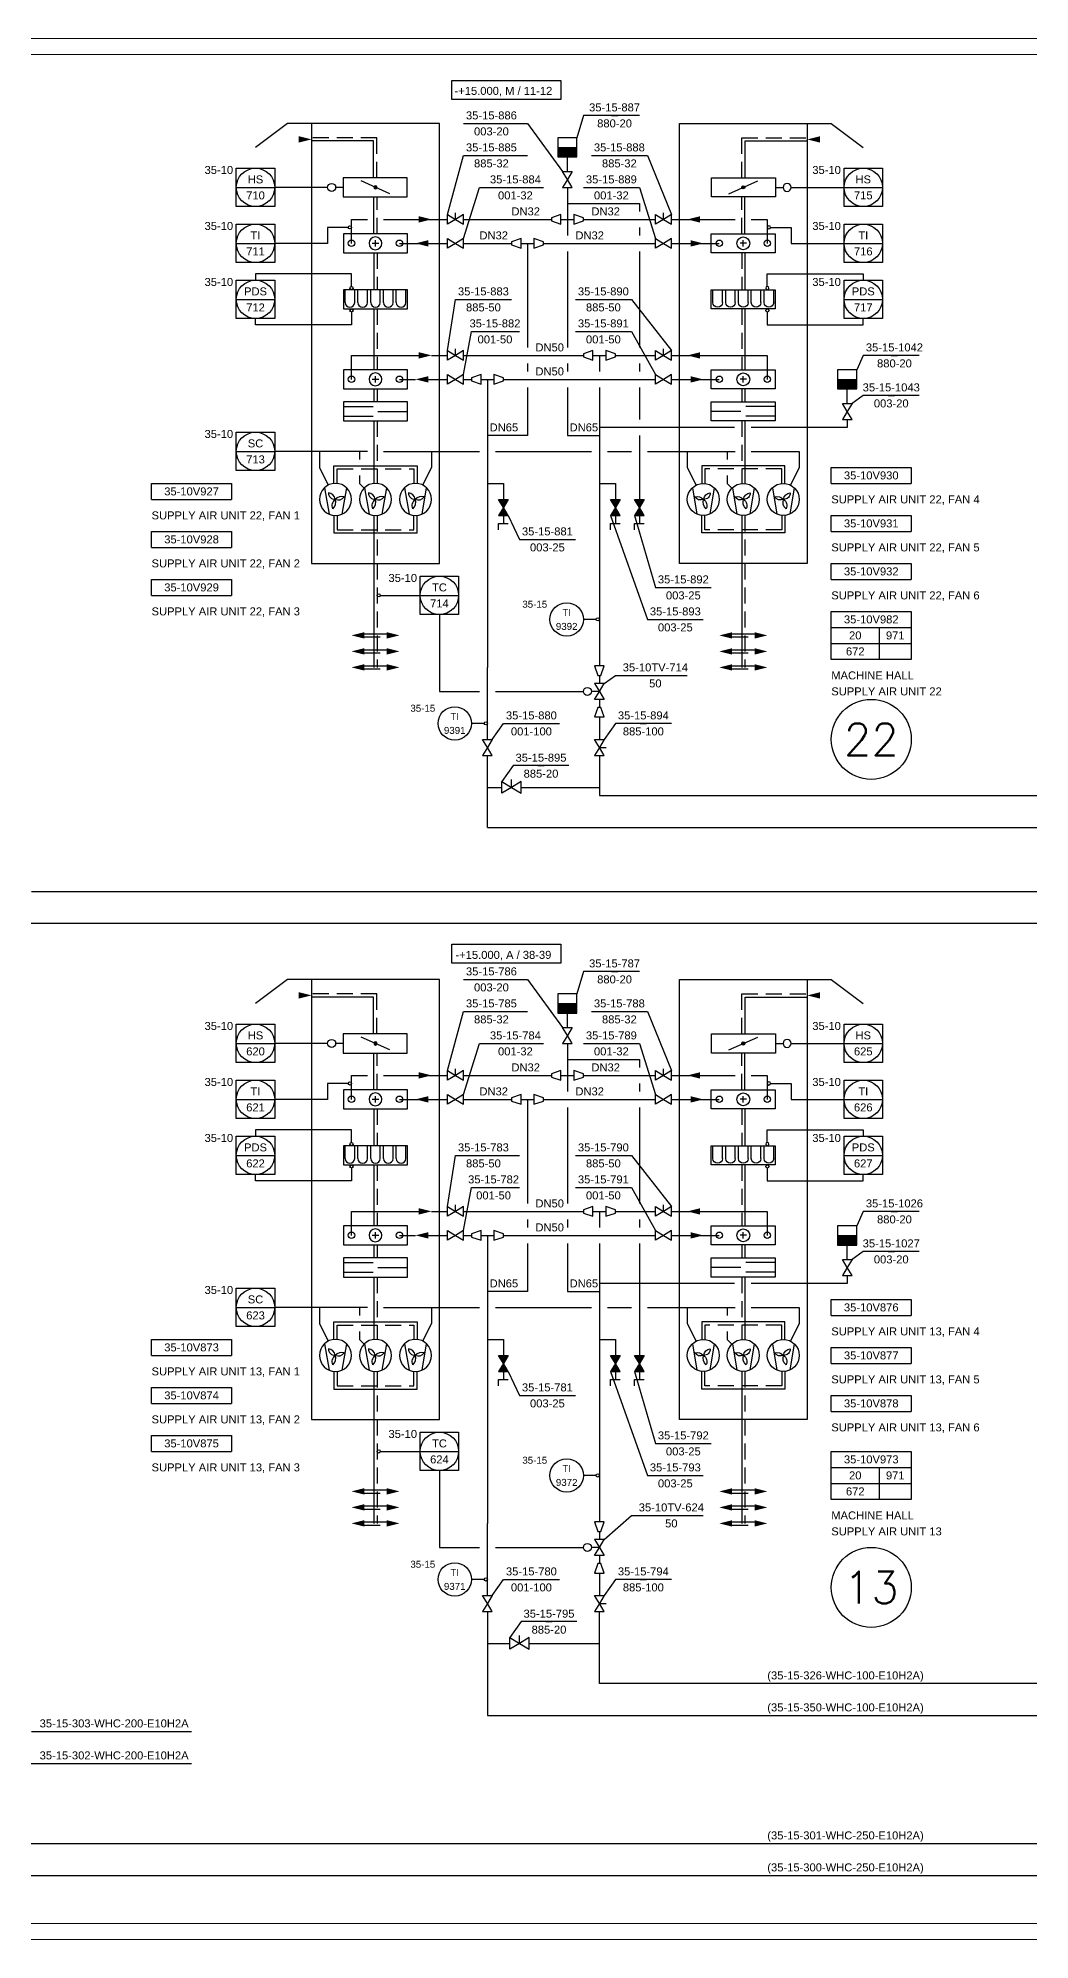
# Model space of a CAD drawing. Header units: millimetres. Extents: x 278 to 9444, y -5 to 599.
# Drawn here: x 5020 to 5330, y 0 to 594 of the extents above; entities that cross this region are included whole.
import ezdxf
from ezdxf.enums import TextEntityAlignment as Align

# ---------------------------------------------------------------- set-up
doc = ezdxf.new("R2010")
doc.units = ezdxf.units.MM
doc.header["$LTSCALE"] = 10
doc.header["$MEASUREMENT"] = 0
doc.linetypes.add('DASHED', pattern=[0.75, 0.5, -0.25])
for name, color, linetype in [('P-A-SHEET', 3, 'Continuous'), ('P-AIR', 7, 'Continuous'), ('P-CVPOS', 7, 'Continuous'), ('P-FAN_POS', 7, 'Continuous'), ('P-FITTINGS', 7, 'Continuous'), ('P-HEATING_WATER', 3, 'Continuous'), ('P-INSTRPOS', 7, 'Continuous'), ('P-INSTRPOS_TEXTS', 7, 'Continuous'), ('P-INSTRU', 7, 'Continuous'), ('P-LINEPOS', 7, 'Continuous'), ('P-OTHER', 7, 'Continuous'), ('P-PUMP_POS', 7, 'Continuous'), ('P-PUMPS', 7, 'Continuous'), ('P-SYMB', 7, 'Continuous'), ('P-TEXT', 7, 'Continuous'), ('P-UNIT', 7, 'Continuous'), ('P-VALVEPOS', 7, 'Continuous'), ('P-VENTS', 7, 'Continuous'), ('P-WATER', 3, 'Continuous')]:
    doc.layers.add(name, color=color, linetype=linetype)
doc.styles.add('ARIAL', font='arial.ttf')
doc.styles.add('ROMANS', font='ROMANS.SHX')

# ---------------------------------------------------------------- blocks, each defined once
blk = doc.blocks.new('P7A5102')
at = {"color": 0, "linetype": 'ByBlock'}
for p, q in [((3, 10), (-3, 10)), ((-3, 10), (-3, -10)), ((3, -10), (3, 10)), ((-1, 0), (1, 0)), ((0, 1), (0, -1)), ((-3, -10), (3, -10))]:
    blk.add_line(p, q, dxfattribs=at)
for start, end in [(90, 270), (270, 90)]:
    blk.add_arc((0, 0), 2, start, end, dxfattribs=at)
blk = doc.blocks.new('P7A5222')
at = {"color": 0, "linetype": 'ByBlock'}
for p, q in [((-1.5, 10), (-1.5, 0.77)), ((1.5, 10), (1.5, 0.77)), ((0, -0.74), (0, -10))]:
    blk.add_line(p, q, dxfattribs=at)
blk.add_lwpolyline([(-3, 10), (-3, -10), (3, -10), (3, 10)], close=True, dxfattribs=at)
blk = doc.blocks.new('P7A0214')
at = {"color": 0, "linetype": 'ByBlock'}
for p, q in [((-3.6, 3.4), (4.6, 2)), ((-3.6, -3.4), (4.6, -2))]:
    blk.add_line(p, q, dxfattribs=at)
blk.add_lwpolyline([(0, 5, 1), (0, -5, 1)], format="xyb", close=True, dxfattribs=at)
for centre, radius, start, end in [((1.93, 2), 2.83, 164.98288, 226.8997), ((-2.2, 0.83), 2.38, 337.75098, 53.61565), ((0.88, -2.55), 2.64, 39.79777, 109.4011), ((0.4, -2.57), 2.53, 99.09028, 170.90972), ((-2, -0.17), 2, 267.13759, 2.86241), ((2, 1.33), 2.44, 214.99202, 292.24902)]:
    blk.add_arc(centre, radius, start, end, dxfattribs=at)
blk = doc.blocks.new('P7A5202')
at = {"linetype": 'Continuous'}
h = blk.add_hatch(color=0, dxfattribs=at)
edge = h.paths.add_edge_path()
edge.add_arc((0, 0), 0.5, 270, 450)
edge.add_arc((0, 0), 0.5, 90, 270)
at = {"color": 0, "linetype": 'ByBlock'}
blk.add_line((-2, -4.5), (2, 4.5), dxfattribs=at)
blk.add_lwpolyline([(3, -9.92), (3, 10.08), (-3, 10.08), (-3, -9.92)], close=True, dxfattribs=at)
at = {"color": 0, "linetype": 'Continuous'}
for start, end in [(90, 270), (270, 90)]:
    blk.add_arc((0, 0), 0.5, start, end, dxfattribs=at)
blk = doc.blocks.new('P7A5106')
at = {"color": 0, "linetype": 'ByBlock'}
for p, q in [((3, 10), (-3, 10)), ((-3, 10), (-3, -10)), ((-1, 9.5), (3, 9.5)), ((-1, 6.5), (3, 6.5)), ((3, -10), (3, 10)), ((-1, 5.5), (3, 5.5)), ((-1, 2.5), (3, 2.5)), ((-1, 1.5), (3, 1.5)), ((-1, -1.5), (3, -1.5)), ((-1, -2.5), (3, -2.5)), ((-1, -5.5), (3, -5.5)), ((-3, -10), (3, -10)), ((-1, -6.5), (3, -6.5)), ((-1, -9.5), (3, -9.5))]:
    blk.add_line(p, q, dxfattribs=at)
for centre in [(-1, 8), (-1, 4), (-1, 0), (-1, -4), (-1, -8)]:
    blk.add_arc(centre, 1.5, 90, 270, dxfattribs=at)
blk = doc.blocks.new('P7A1305')
at = {"color": 0, "linetype": 'ByBlock'}
blk.add_solid([(-4, -1), (-4, 1), (0, 0)], dxfattribs=at)
blk = doc.blocks.new('P7A1210')
at = {"color": 0, "linetype": 'ByBlock'}
blk.add_lwpolyline([(-3, 1.5), (-3, -1.5), (0, -0.5), (0, 0.5)], close=True, dxfattribs=at)
blk = doc.blocks.new('PPI_1204A')
at = {"color": 0, "linetype": 'ByBlock'}
for p, q in [((-6, -6), (-6, 6)), ((-6, 6), (6, 6)), ((6, 6), (6, -6)), ((-6, 0), (6, 0)), ((6, -6), (-6, -6))]:
    blk.add_line(p, q, dxfattribs=at)
blk.add_circle((0, 0), 6, dxfattribs=at)
blk = doc.blocks.new('P7A1100')
at = {"color": 0, "linetype": 'ByBlock'}
for points in [[(-3, -1.8), (-3, 1.8), (0, 0)], [(3, -1.8), (3, 1.8), (0, 0)]]:
    blk.add_lwpolyline(points, close=True, dxfattribs=at)
blk = doc.blocks.new('CVR4349')
at = {"color": 0, "linetype": 'Continuous'}
blk.add_lwpolyline([(-1.5, 4.5, -1), (1.5, 4.5, -1), (-1.5, 4.5)], format="xyb", close=True, dxfattribs=at)
blk.add_lwpolyline([(0, 0), (0, 3)], dxfattribs=at)
at = {"layer": 'P-VENTS', "color": 0, "linetype": 'Continuous'}
for points in [[(-3, -1.8), (-3, 1.8), (0, 0)], [(3, -1.8), (3, 1.8), (0, 0)]]:
    blk.add_lwpolyline(points, close=True, dxfattribs=at)
blk = doc.blocks.new('P7A1172')
at = {"color": 0, "linetype": 'ByBlock'}
blk.add_line((0, 0), (0, 2.5), dxfattribs=at)
for points in [[(-3, 1.8), (0, 0), (-3, -1.8)], [(0, 0), (3, -1.8), (3, 1.8)]]:
    blk.add_lwpolyline(points, close=True, dxfattribs=at)
blk = doc.blocks.new('P7A1208')
at = {"color": 0, "linetype": 'ByBlock'}
for p, q in [((-3, 0), (-3, -3)), ((3, -3), (3, 0)), ((-3, -3), (3, -3))]:
    blk.add_line(p, q, dxfattribs=at)
blk.add_lwpolyline([(3, 3), (-3, 3), (-3, 0), (3, 0)], close=True, dxfattribs=at)
blk.add_solid([(-3, 0), (3, 0), (-3, -3), (3, -3)], dxfattribs=at)
blk = doc.blocks.new('PRR4AF3')
h = blk.add_hatch(color=0)
h.dxf.hatch_style = 1
h.paths.add_polyline_path([(-3, -1.8), (-3, 1.8), (0, 0)])
h.paths.add_polyline_path([(3, -1.8), (3, 1.8), (0, 0)])
at = {"layer": 'P-VENTS', "color": 0, "linetype": 'Continuous'}
for points in [[(-3, -1.8), (-3, 1.8), (0, 0)], [(3, -1.8), (3, 1.8), (0, 0)]]:
    blk.add_lwpolyline(points, close=True, dxfattribs=at)
blk = doc.blocks.new('P7A1212')
at = {"color": 0, "linetype": 'ByBlock'}
for p, q in [((0, -1.5), (0, 1.5)), ((2, -1.5), (0, -1.5))]:
    blk.add_line(p, q, dxfattribs=at)
blk = doc.blocks.new('PPI_0101B')
at = {"color": 0, "linetype": 'ByBlock'}
blk.add_line((0, 1), (0, 5), dxfattribs=at)
blk.add_circle((0, 0.5), 0.5, dxfattribs=at)
blk = doc.blocks.new('PPI_0900A')
at = {"color": 0, "linetype": 'ByBlock'}
blk.add_line((-1, 0), (1, 0), dxfattribs=at)
blk = doc.blocks.new('PPI_1200A')
at = {"color": 0, "linetype": 'ByBlock'}
blk.add_circle((0, 0), 6, dxfattribs=at)
blk = doc.blocks.new('PPI_1000A')
at = {"color": 0, "linetype": 'ByBlock'}
blk.add_line((-1, 0), (1, 0), dxfattribs=at)
blk = doc.blocks.new('PPI_1100A')
at = {"color": 0, "linetype": 'ByBlock'}
blk.add_line((0, 0), (2, 0), dxfattribs=at)
blk = doc.blocks.new('PPI_0601A-25')
at = {"color": 0, "linetype": 'ByBlock'}
for p, q in [((0, 0), (25, 0)), ((0, -15), (0, 0)), ((25, 0), (25, -15)), ((0, -5), (25, -5)), ((15, -5), (15, -15)), ((0, -10), (25, -10)), ((25, -15), (0, -15))]:
    blk.add_line(p, q, dxfattribs=at)
blk = doc.blocks.new('PPI_060AA-25')
at = {"color": 0, "linetype": 'ByBlock'}
for p, q in [((0, -5), (0, 0)), ((0, 0), (25, 0)), ((25, 0), (25, -5)), ((0, -5), (25, -5))]:
    blk.add_line(p, q, dxfattribs=at)

msp = doc.modelspace()

# ---------------------------------------------------------------- linework, layer by layer
at = {"layer": 'P-A-SHEET', "color": 7, "const_width": 0.35}
for points in [[(282.5, 0), (9438.5, 0), (9438.5, 594), (282.5, 594)], [(287.5, 5), (9433.5, 5), (9433.5, 589), (287.5, 589)]]:
    msp.add_lwpolyline(points, close=True, dxfattribs=at)
at = {"layer": 'P-AIR', "linetype": 'DASHED'}
for points in [[(5125.42, 550.5), (5125.42, 563), (5105, 563)], [(5239.58, 550.5), (5239.58, 563), (5260, 563)], [(5125.5, 533), (5125.5, 544.5)], [(5239.5, 533), (5239.5, 544.5)], [(5125.5, 527.04), (5125.5, 515.54)], [(5239.5, 527.04), (5239.5, 515.54)], [(5125.5, 509.54), (5125.5, 490.54)], [(5239.5, 509.54), (5239.5, 490.54)], [(5125.5, 484.54), (5125.5, 480.5)], [(5239.5, 484.54), (5239.5, 480.5)], [(5125.5, 474.5), (5125.5, 454.97)], [(5239.5, 474.5), (5239.5, 454.97)], [(5113, 455), (5113, 459.5), (5137, 459.5), (5137, 455)], [(5252, 455), (5252, 459.5), (5228, 459.5), (5228, 455)], [(5113, 445), (5113, 440.5), (5137, 440.5), (5137, 445)], [(5125.5, 445), (5125.5, 397.5)], [(5252, 445), (5252, 440.5), (5228, 440.5), (5228, 445)], [(5240.5, 445), (5240.5, 397.5)], [(5121.5, 407), (5128.5, 407)], [(5236.5, 407), (5243.5, 407)], [(5121.5, 402), (5128.5, 402)], [(5236.5, 402), (5243.5, 402)], [(5121.5, 397), (5128.5, 397)], [(5236.5, 397), (5243.5, 397)], [(5125.42, 283), (5125.42, 295.5), (5105, 295.5)], [(5239.58, 283), (5239.58, 295.5), (5260, 295.5)], [(5125.5, 265.5), (5125.5, 277)], [(5239.5, 265.5), (5239.5, 277)], [(5125.5, 259.54), (5125.5, 248.04)], [(5239.5, 259.54), (5239.5, 248.04)], [(5125.5, 242.04), (5125.5, 223.04)], [(5239.5, 242.04), (5239.5, 223.04)], [(5125.5, 217.04), (5125.5, 213)], [(5239.5, 217.04), (5239.5, 213)], [(5125.5, 207), (5125.5, 187.47)], [(5239.5, 207), (5239.5, 187.47)], [(5113, 187.5), (5113, 192), (5137, 192), (5137, 187.5)], [(5252, 187.5), (5252, 192), (5228, 192), (5228, 187.5)], [(5113, 177.5), (5113, 173), (5137, 173), (5137, 177.5)], [(5125.5, 177.5), (5125.5, 130)], [(5252, 177.5), (5252, 173), (5228, 173), (5228, 177.5)], [(5240.5, 177.5), (5240.5, 130)], [(5121.5, 139.5), (5128.5, 139.5)], [(5236.5, 139.5), (5243.5, 139.5)], [(5121.5, 134.5), (5128.5, 134.5)], [(5236.5, 134.5), (5243.5, 134.5)], [(5121.5, 129.5), (5128.5, 129.5)], [(5236.5, 129.5), (5243.5, 129.5)]]:
    msp.add_lwpolyline(points, dxfattribs=at)
at = {"layer": 'P-AIR'}
for points in [[(5124.42, 550.5), (5124.42, 562), (5105, 562)], [(5240.58, 550.5), (5240.58, 562), (5260, 562)], [(5124.5, 533), (5124.5, 544.5)], [(5240.5, 533), (5240.5, 544.5)], [(5124.5, 527.04), (5124.5, 515.54)], [(5240.5, 527.04), (5240.5, 515.54)], [(5124.5, 509.54), (5124.5, 490.54)], [(5240.5, 509.54), (5240.5, 490.54)], [(5124.5, 484.54), (5124.5, 480.5)], [(5240.5, 484.54), (5240.5, 480.5)], [(5124.5, 474.5), (5124.5, 454.97)], [(5240.5, 474.5), (5240.5, 454.97)], [(5112, 455), (5112, 460.5), (5138, 460.5), (5138, 455)], [(5253, 455), (5253, 460.5), (5227, 460.5), (5227, 455)], [(5112, 445), (5112, 439.5), (5138, 439.5), (5138, 445)], [(5124.5, 445), (5124.5, 397.5)], [(5253, 445), (5253, 439.5), (5227, 439.5), (5227, 445)], [(5239.5, 445), (5239.5, 397.5)], [(5121.5, 408), (5128.5, 408)], [(5236.5, 408), (5243.5, 408)], [(5121.5, 403), (5128.5, 403)], [(5236.5, 403), (5243.5, 403)], [(5121.5, 398), (5128.5, 398)], [(5236.5, 398), (5243.5, 398)], [(5124.42, 283), (5124.42, 294.5), (5105, 294.5)], [(5240.58, 283), (5240.58, 294.5), (5260, 294.5)], [(5124.5, 265.5), (5124.5, 277)], [(5240.5, 265.5), (5240.5, 277)], [(5124.5, 259.54), (5124.5, 248.04)], [(5240.5, 259.54), (5240.5, 248.04)], [(5124.5, 242.04), (5124.5, 223.04)], [(5240.5, 242.04), (5240.5, 223.04)], [(5124.5, 217.04), (5124.5, 213)], [(5240.5, 217.04), (5240.5, 213)], [(5124.5, 207), (5124.5, 187.47)], [(5240.5, 207), (5240.5, 187.47)], [(5112, 187.5), (5112, 193), (5138, 193), (5138, 187.5)], [(5253, 187.5), (5253, 193), (5227, 193), (5227, 187.5)], [(5112, 177.5), (5112, 172), (5138, 172), (5138, 177.5)], [(5124.5, 177.5), (5124.5, 130)], [(5253, 177.5), (5253, 172), (5227, 172), (5227, 177.5)], [(5239.5, 177.5), (5239.5, 130)], [(5121.5, 140.5), (5128.5, 140.5)], [(5236.5, 140.5), (5243.5, 140.5)], [(5121.5, 135.5), (5128.5, 135.5)], [(5236.5, 135.5), (5243.5, 135.5)], [(5121.5, 130.5), (5128.5, 130.5)], [(5236.5, 130.5), (5243.5, 130.5)]]:
    msp.add_lwpolyline(points, dxfattribs=at)
at = {"layer": 'P-CVPOS'}
for points in [[(5196.5, 392.5), (5200, 395), (5222.5, 395)], [(5196.5, 125), (5205, 132.5), (5227.5, 132.5)]]:
    msp.add_lwpolyline(points, dxfattribs=at)
at = {"layer": 'P-HEATING_WATER'}
for points in [[(5185, 552.5), (5185, 557.5)], [(5272.5, 480), (5272.5, 485)], [(5185, 285), (5185, 290)], [(5272.5, 212.5), (5272.5, 217.5)]]:
    msp.add_lwpolyline(points, dxfattribs=at)
at = {"layer": 'P-INSTRPOS'}
for points in [[(5110, 547.5), (5093.5, 547.5)], [(5255, 547.5), (5271.5, 547.5)], [(5112.5, 535), (5110, 535), (5110, 530), (5093.5, 530)], [(5252.5, 535), (5255, 535), (5255, 530), (5271.5, 530)], [(5117.5, 520.54), (5087.5, 520.54), (5087.5, 518.5)], [(5247.5, 520.54), (5277.5, 520.54), (5277.5, 518.5)], [(5117.5, 504.54), (5087.5, 504.54), (5087.5, 506.5)], [(5247.5, 504.54), (5277.5, 504.54), (5277.5, 506.5)], [(5122.5, 465), (5093.5, 465)], [(5130, 420), (5139, 420)], [(5145, 414), (5145, 390), (5157.5, 390)], [(5110, 280), (5093.5, 280)], [(5255, 280), (5271.5, 280)], [(5112.5, 267.5), (5110, 267.5), (5110, 262.5), (5093.5, 262.5)], [(5252.5, 267.5), (5255, 267.5), (5255, 262.5), (5271.5, 262.5)], [(5117.5, 253.04), (5087.5, 253.04), (5087.5, 251)], [(5247.5, 253.04), (5277.5, 253.04), (5277.5, 251)], [(5117.5, 237.04), (5087.5, 237.04), (5087.5, 239)], [(5247.5, 237.04), (5277.5, 237.04), (5277.5, 239)], [(5122.5, 197.5), (5093.5, 197.5)], [(5130, 152.5), (5139, 152.5)], [(5145, 146.5), (5145, 122.5), (5157.5, 122.5)]]:
    msp.add_lwpolyline(points, dxfattribs=at)
at = {"layer": 'P-INSTRU'}
for centre in [(5117.5, 530.04), (5132.5, 530.04), (5232.5, 530.04), (5247.5, 530.04), (5117.5, 487.54), (5132.5, 487.54), (5232.5, 487.54), (5247.5, 487.54), (5117.5, 262.54), (5132.5, 262.54), (5232.5, 262.54), (5247.5, 262.54), (5117.5, 220.04), (5132.5, 220.04), (5232.5, 220.04), (5247.5, 220.04)]:
    msp.add_circle(centre, 1, dxfattribs=at)
at = {"layer": 'P-OTHER'}
for points in [[(5148.86, 580.93), (5182.9, 580.93), (5182.9, 575), (5148.86, 575), (5148.86, 580.93)], [(5152.5, 567.5), (5172.5, 567.5), (5183.5, 552.5)], [(5207.5, 570), (5190, 570), (5188, 563)], [(5192.5, 557.5), (5210, 557.5), (5217.5, 539)], [(5190, 547.5), (5207.5, 547.5), (5212.5, 531.5)], [(5187.5, 512.5), (5205, 512.5), (5217.5, 496.5)], [(5187.5, 502.5), (5205, 502.5), (5212.5, 489)], [(5295, 495), (5277.5, 495), (5275.5, 490.5)], [(5295, 482.5), (5277.5, 482.5), (5274, 480)], [(5107.5, 465), (5107.5, 460), (5110.26, 454.47)], [(5120, 465), (5120, 462.5)], [(5127.5, 465), (5157.5, 465)], [(5127.5, 465), (5142.5, 465), (5142.5, 460), (5139.74, 454.47)], [(5162.5, 465), (5192.5, 465)], [(5197.5, 465), (5205, 465)], [(5210, 465), (5237.5, 465)], [(5222.5, 465), (5222.5, 460), (5225.26, 454.47)], [(5235, 465), (5235, 462.5)], [(5242.5, 465), (5257.5, 465), (5257.5, 460), (5254.74, 454.47)], [(5120, 457.5), (5120, 455), (5121.46, 453.54)], [(5235, 457.5), (5235, 455), (5236.46, 453.54)], [(5162.5, 390), (5190, 390)], [(5217.5, 380), (5200, 380), (5196.5, 375)], [(5185.5, 366.8), (5168, 366.8), (5164.5, 361.8)], [(5148.86, 311.04), (5182.9, 311.04), (5182.9, 305.11), (5148.86, 305.11), (5148.86, 311.04)], [(5152.5, 300), (5172.5, 300), (5183.5, 285)], [(5207.5, 302.5), (5190, 302.5), (5188, 295.5)], [(5192.5, 290), (5210, 290), (5217.5, 271.5)], [(5190, 280), (5207.5, 280), (5212.5, 264)], [(5187.5, 245), (5205, 245), (5217.5, 229)], [(5187.5, 235), (5205, 235), (5212.5, 221.5)], [(5295, 227.5), (5277.5, 227.5), (5275.5, 223)], [(5295, 215), (5277.5, 215), (5274, 212.5)], [(5107.5, 197.5), (5107.5, 192.5), (5110.26, 186.97)], [(5120, 197.5), (5120, 195)], [(5127.5, 197.5), (5157.5, 197.5)], [(5127.5, 197.5), (5142.5, 197.5), (5142.5, 192.5), (5139.74, 186.97)], [(5162.5, 197.5), (5192.5, 197.5)], [(5197.5, 197.5), (5205, 197.5)], [(5210, 197.5), (5237.5, 197.5)], [(5222.5, 197.5), (5222.5, 192.5), (5225.26, 186.97)], [(5235, 197.5), (5235, 195)], [(5242.5, 197.5), (5257.5, 197.5), (5257.5, 192.5), (5254.74, 186.97)], [(5120, 190), (5120, 187.5), (5121.46, 186.04)], [(5235, 190), (5235, 187.5), (5236.46, 186.04)], [(5162.5, 122.5), (5190, 122.5)], [(5217.5, 112.5), (5200, 112.5), (5196.5, 107.5)], [(5188, 99.3), (5170.5, 99.3), (5167, 94.3)], [(5017.5, 65), (5067.5, 65)], [(5007.5, 55), (5067.5, 55)]]:
    msp.add_lwpolyline(points, dxfattribs=at)
at = {"layer": 'P-OTHER', "color": 0, "linetype": 'Continuous'}
for points in [[(5111.3, 546.25, -1), (5111.3, 548.75, -1), (5111.3, 546.25)], [(5253.7, 546.25, 1), (5253.7, 548.75, 1), (5253.7, 546.25)], [(5111.3, 278.75, -1), (5111.3, 281.25, -1), (5111.3, 278.75)], [(5253.7, 278.75, 1), (5253.7, 281.25, 1), (5253.7, 278.75)]]:
    msp.add_lwpolyline(points, format="xyb", close=True, dxfattribs=at)
for points in [[(5114.92, 547.5), (5112.55, 547.5)], [(5250.08, 547.5), (5252.45, 547.5)], [(5114.92, 280), (5112.55, 280)], [(5250.08, 280), (5252.45, 280)]]:
    msp.add_lwpolyline(points, dxfattribs=at)
at = {"layer": 'P-OTHER'}
for centre in [(5280, 375), (5280, 110)]:
    msp.add_circle(centre, 12.5, dxfattribs=at)
at = {"layer": 'P-UNIT'}
for points in [[(5105, 567.5), (5097.5, 567.5), (5087.5, 560)], [(5260, 567.5), (5267.5, 567.5), (5277.5, 560)], [(5105, 300), (5097.5, 300), (5087.5, 292.5)], [(5260, 300), (5267.5, 300), (5277.5, 292.5)]]:
    msp.add_lwpolyline(points, dxfattribs=at)
for points in [[(5145, 430), (5145, 567.5), (5105, 567.5), (5105, 430)], [(5220, 430), (5220, 567.5), (5260, 567.5), (5260, 430)], [(5145, 162.5), (5145, 300), (5105, 300), (5105, 162.5)], [(5220, 162.5), (5220, 300), (5260, 300), (5260, 162.5)]]:
    msp.add_lwpolyline(points, close=True, dxfattribs=at)
at = {"layer": 'P-VALVEPOS'}
for points in [[(5147.5, 539), (5152.5, 557.5), (5172.5, 557.5)], [(5152.5, 531.5), (5157.5, 547.5), (5177.5, 547.5)], [(5147.5, 496.5), (5150, 512.5), (5167.5, 512.5)], [(5152.5, 489), (5155, 502.5), (5170, 502.5)], [(5166.5, 445), (5170, 437.5), (5187.5, 437.5)], [(5198.5, 445), (5210, 412.5), (5227.5, 412.5)], [(5206, 445), (5212.5, 422.5), (5230, 422.5)], [(5161.5, 375), (5165, 380), (5182.5, 380)], [(5147.5, 271.5), (5152.5, 290), (5172.5, 290)], [(5152.5, 264), (5157.5, 280), (5177.5, 280)], [(5147.5, 229), (5150, 245), (5170, 245)], [(5152.5, 221.5), (5155, 235), (5170, 235)], [(5166.5, 177.5), (5170, 170), (5187.5, 170)], [(5198.5, 177.5), (5210, 145), (5227.5, 145)], [(5206, 177.5), (5212.5, 155), (5230, 155)], [(5161.5, 107.5), (5165, 112.5), (5182.5, 112.5)]]:
    msp.add_lwpolyline(points, dxfattribs=at)
at = {"layer": 'P-WATER'}
for points in [[(5185, 547.5), (5185, 537.5)], [(5185, 542.5), (5207.5, 542.5), (5207.5, 540)], [(5117.5, 530), (5117.5, 537.5), (5122.5, 537.5)], [(5127.5, 537.5), (5147.5, 537.5)], [(5152.5, 537.5), (5180, 537.5)], [(5183, 537.5), (5187, 537.5)], [(5185, 537.5), (5185, 532.5)], [(5190, 537.5), (5212.5, 537.5)], [(5207.5, 535), (5207.5, 532.5)], [(5217.5, 537.5), (5237.5, 537.5)], [(5242.5, 537.5), (5247.5, 537.5), (5247.5, 530)], [(5132.5, 530), (5147.5, 530)], [(5152.5, 530), (5167.5, 530)], [(5170.5, 530), (5174.5, 530)], [(5172.5, 530), (5172.5, 497.5)], [(5177.5, 530), (5212.5, 530)], [(5217.5, 530), (5232.5, 530)], [(5185, 527.5), (5185, 497.5)], [(5207.5, 527.5), (5207.5, 497.5)], [(5117.5, 487.5), (5117.5, 495), (5138.5, 495)], [(5142.5, 495), (5147.5, 495)], [(5152.5, 495), (5190, 495)], [(5193, 495), (5197, 495)], [(5195, 495), (5195, 490)], [(5200, 495), (5212.5, 495)], [(5217.5, 495), (5247.5, 495), (5247.5, 487.5)], [(5132.5, 487.5), (5137.5, 487.5)], [(5141.5, 487.5), (5147.5, 487.5)], [(5152.5, 487.5), (5155, 487.5)], [(5158, 487.5), (5162, 487.5)], [(5160, 487.5), (5160, 397.5)], [(5165, 487.5), (5212.5, 487.5)], [(5172.5, 492.5), (5172.5, 490)], [(5185, 492.5), (5185, 490)], [(5207.5, 492.5), (5207.5, 490)], [(5217.5, 487.5), (5232.5, 487.5)], [(5172.5, 485), (5172.5, 470)], [(5185, 485), (5185, 470)], [(5195, 485), (5195, 470)], [(5207.5, 485), (5207.5, 475)], [(5172.5, 470), (5160, 470)], [(5185, 470), (5195, 470)], [(5237.26, 472.5), (5195, 472.5)], [(5195, 470), (5195, 398)], [(5207.5, 470), (5207.5, 450)], [(5272.5, 475), (5272.5, 472.5), (5242.5, 472.5)], [(5160, 455), (5165, 455), (5165, 450)], [(5195, 455), (5200, 455), (5200, 450)], [(5165, 445), (5165, 442.5)], [(5200, 445), (5200, 442.5)], [(5207.5, 445), (5207.5, 442.5)], [(5160, 375), (5160, 397.5)], [(5195, 395), (5195, 392.5)], [(5195, 387.5), (5195, 385)], [(5195, 382), (5195, 375)], [(5160, 347.5), (5160, 367.5), (5160, 370)], [(5195, 370), (5195, 357.5)], [(5160, 360), (5164.5, 360)], [(5170.5, 360), (5195, 360)], [(5195, 357.5), (5465, 357.5)], [(5160, 347.5), (5465, 347.5)], [(5017.5, 327.5), (6620, 327.5)], [(6620, 317.5), (5007.5, 317.5)], [(5185, 280), (5185, 270)], [(5185, 275), (5207.5, 275), (5207.5, 272.5)], [(5117.5, 262.5), (5117.5, 270), (5122.5, 270)], [(5127.5, 270), (5147.5, 270)], [(5152.5, 270), (5180, 270)], [(5183, 270), (5187, 270)], [(5185, 270), (5185, 265)], [(5190, 270), (5212.5, 270)], [(5207.5, 267.5), (5207.5, 265)], [(5217.5, 270), (5237.5, 270)], [(5242.5, 270), (5247.5, 270), (5247.5, 262.5)], [(5132.5, 262.5), (5147.5, 262.5)], [(5152.5, 262.5), (5167.5, 262.5)], [(5170.5, 262.5), (5174.5, 262.5)], [(5172.5, 262.5), (5172.5, 230)], [(5177.5, 262.5), (5212.5, 262.5)], [(5217.5, 262.5), (5232.5, 262.5)], [(5185, 260), (5185, 230)], [(5207.5, 260), (5207.5, 230)], [(5117.5, 220), (5117.5, 227.5), (5138.5, 227.5)], [(5142.5, 227.5), (5147.5, 227.5)], [(5152.5, 227.5), (5190, 227.5)], [(5193, 227.5), (5197, 227.5)], [(5195, 227.5), (5195, 222.5)], [(5200, 227.5), (5212.5, 227.5)], [(5217.5, 227.5), (5247.5, 227.5), (5247.5, 220)], [(5132.5, 220), (5137.5, 220)], [(5141.5, 220), (5147.5, 220)], [(5152.5, 220), (5155, 220)], [(5158, 220), (5162, 220)], [(5160, 220), (5160, 130)], [(5165, 220), (5212.5, 220)], [(5172.5, 225), (5172.5, 222.5)], [(5185, 225), (5185, 222.5)], [(5207.5, 225), (5207.5, 222.5)], [(5217.5, 220), (5232.5, 220)], [(5172.5, 217.5), (5172.5, 202.5)], [(5185, 217.5), (5185, 202.5)], [(5195, 217.5), (5195, 202.5)], [(5207.5, 217.5), (5207.5, 182.5)], [(5172.5, 202.5), (5160, 202.5)], [(5185, 202.5), (5195, 202.5)], [(5237.26, 205), (5195, 205)], [(5195, 202.5), (5195, 130.5)], [(5272.5, 207.5), (5272.5, 205), (5242.5, 205)], [(5160, 187.5), (5165, 187.5), (5165, 182.5)], [(5195, 187.5), (5200, 187.5), (5200, 182.5)], [(5165, 177.5), (5165, 175)], [(5200, 177.5), (5200, 175)], [(5207.5, 177.5), (5207.5, 175)], [(5160, 107.5), (5160, 130)], [(5195, 127.5), (5195, 125)], [(5195, 120), (5195, 117.5)], [(5195, 114.5), (5195, 107.5)], [(5160, 102.5), (5160, 70), (5455, 70)], [(5455, 80), (5195, 80), (5195, 102.5)], [(5160, 92.5), (5167, 92.5)], [(5173, 92.5), (5195, 92.5)], [(3398, 20), (6805, 20), (6805, 88.7)], [(3398, 30), (6788.5, 30)]]:
    msp.add_lwpolyline(points, dxfattribs=at)

# ---------------------------------------------------------------- block references
at = {"layer": 'P-CVPOS', "color": 140}
for p in [(5212.5, 395), (5217.5, 132.5)]:
    msp.add_blockref('PPI_1000A', p, dxfattribs=at)
at = {"layer": 'P-FAN_POS', "color": 140}
for name, p in [('PPI_060AA-25', (5267.5, 460)), ('PPI_060AA-25', (5055, 455)), ('PPI_060AA-25', (5055, 440)), ('PPI_060AA-25', (5267.5, 445)), ('PPI_060AA-25', (5267.5, 430)), ('PPI_060AA-25', (5055, 425)), ('PPI_0601A-25', (5267.5, 415)), ('PPI_060AA-25', (5267.5, 200)), ('PPI_060AA-25', (5055, 187.5)), ('PPI_060AA-25', (5267.5, 185)), ('PPI_060AA-25', (5055, 172.5)), ('PPI_060AA-25', (5267.5, 170)), ('PPI_060AA-25', (5055, 157.5)), ('PPI_0601A-25', (5267.5, 152.5))]:
    msp.add_blockref(name, p, dxfattribs=at)
at = {"layer": 'P-FITTINGS'}
for p, rotation in [((5180, 537.5), 180), ((5167.5, 530), 180), ((5190, 495), 180), ((5155, 487.5), 180), ((5155, 487.5), 180), ((5195, 395), 270), ((5195, 385), 89.99999999999999), ((5180, 270), 180), ((5167.5, 262.5), 180), ((5190, 227.5), 180), ((5155, 220), 180), ((5155, 220), 180), ((5195, 127.5), 270), ((5195, 117.5), 89.99999999999999)]:
    msp.add_blockref('P7A1210', p, dxfattribs=dict(at, rotation=rotation))
for p in [(5190, 537.5), (5177.5, 530), (5200, 495), (5165, 487.5), (5165, 487.5), (5190, 270), (5177.5, 262.5), (5200, 227.5), (5165, 220), (5165, 220)]:
    msp.add_blockref('P7A1210', p, dxfattribs=at)
at = {"layer": 'P-INSTRPOS', "color": 140}
for p in [(5087.5, 547.5), (5277.5, 547.5), (5087.5, 530), (5277.5, 530), (5087.5, 512.5), (5277.5, 512.5), (5087.5, 465), (5145, 420), (5087.5, 280), (5277.5, 280), (5087.5, 262.5), (5277.5, 262.5), (5087.5, 245), (5277.5, 245), (5087.5, 197.5), (5145, 152.5)]:
    msp.add_blockref('PPI_1204A', p, dxfattribs=at)
at = {"layer": 'P-INSTRPOS', "color": 140, "xscale": 0.87, "yscale": 0.87, "zscale": 0.87}
for p in [(5184.78, 412.5), (5149.78, 380), (5184.78, 145), (5149.78, 112.5)]:
    msp.add_blockref('PPI_1200A', p, dxfattribs=at)
at = {"layer": 'P-INSTRU', "color": 140}
for p, rotation in [((5117.5, 535), 90), ((5117.5, 509.54), 180), ((5247.5, 509.54), 180), ((5125.5, 420), 270), ((5195, 412.5), 90), ((5160, 380), 90), ((5117.5, 267.5), 90), ((5117.5, 242.04), 180), ((5247.5, 242.04), 180), ((5125.5, 152.5), 270), ((5195, 145), 90), ((5160, 112.5), 90)]:
    msp.add_blockref('PPI_0101B', p, dxfattribs=dict(at, rotation=rotation))
at = {"layer": 'P-INSTRU', "color": 140, "xscale": -1, "rotation": 270}
for p in [(5247.5, 535), (5247.5, 267.5)]:
    msp.add_blockref('PPI_0101B', p, dxfattribs=at)
at = {"layer": 'P-INSTRU', "color": 140}
for p in [(5117.5, 515.54), (5117.5, 248.04)]:
    msp.add_blockref('PPI_0101B', p, dxfattribs=at)
at = {"layer": 'P-INSTRU', "color": 140, "xscale": -1}
for p in [(5247.5, 515.54), (5247.5, 248.04)]:
    msp.add_blockref('PPI_0101B', p, dxfattribs=at)
at = {"layer": 'P-LINEPOS', "color": 140}
for p in [(5020, 65), (5020, 55)]:
    msp.add_blockref('PPI_1100A', p, dxfattribs=at)
at = {"layer": 'P-PUMPS', "rotation": 270}
for p in [(5112.5, 450), (5125, 450), (5137.5, 450), (5112.5, 182.5), (5125, 182.5), (5137.5, 182.5)]:
    msp.add_blockref('P7A0214', p, dxfattribs=at)
at = {"layer": 'P-PUMPS', "xscale": -1}
for p, rotation in [((5227.5, 450), 89.99999999999999), ((5240, 450), 89.99999999999999), ((5252.5, 450), 89.99999999999999), ((5227.5, 182.5), 89.99999999999997), ((5240, 182.5), 89.99999999999997), ((5252.5, 182.5), 89.99999999999997)]:
    msp.add_blockref('P7A0214', p, dxfattribs=dict(at, rotation=rotation))
at = {"layer": 'P-SYMB'}
for name, p in [('P7A1305', (5105, 562.5)), ('P7A1208', (5185, 560)), ('P7A1305', (5142.5, 537.5)), ('P7A1305', (5142.5, 495)), ('P7A1208', (5272.5, 487.5)), ('P7A1305', (5132.5, 407.5)), ('P7A1305', (5247.5, 407.5)), ('P7A1305', (5132.5, 402.5)), ('P7A1305', (5132.5, 397.5)), ('P7A1305', (5247.5, 402.5)), ('P7A1305', (5247.5, 397.5)), ('P7A1305', (5105, 295)), ('P7A1208', (5185, 292.5)), ('P7A1305', (5142.5, 270)), ('P7A1305', (5142.5, 227.5)), ('P7A1208', (5272.5, 220)), ('P7A1305', (5132.5, 140)), ('P7A1305', (5247.5, 140)), ('P7A1305', (5132.5, 135)), ('P7A1305', (5132.5, 130)), ('P7A1305', (5247.5, 135)), ('P7A1305', (5247.5, 130))]:
    msp.add_blockref(name, p, dxfattribs=at)
at = {"layer": 'P-SYMB', "xscale": -1}
for p in [(5260, 562.5), (5222.5, 537.5), (5222.5, 495), (5260, 295), (5222.5, 270), (5222.5, 227.5)]:
    msp.add_blockref('P7A1305', p, dxfattribs=at)
at = {"layer": 'P-SYMB'}
for name, p, rotation in [('P7A5202', (5125, 547.5), 90), ('P7A5102', (5125, 530.04), 90), ('P7A1305', (5137.5, 530), 180), ('P7A5106', (5125, 512.54), 90), ('P7A5102', (5125, 487.54), 90), ('P7A1305', (5137.5, 487.5), 180), ('P7A5222', (5125, 477.5), 90), ('P7A1212', (5165, 442.5), 270), ('P7A1212', (5200, 442.5), 270), ('P7A1212', (5207.5, 442.5), 270), ('P7A1305', (5117.5, 407.5), 180), ('P7A1305', (5232.5, 407.5), 180), ('P7A1305', (5117.5, 402.5), 180), ('P7A1305', (5117.5, 397.5), 180), ('P7A1305', (5232.5, 402.5), 180), ('P7A1305', (5232.5, 397.5), 180), ('P7A5202', (5125, 280), 90), ('P7A5102', (5125, 262.54), 90), ('P7A1305', (5137.5, 262.5), 180), ('P7A5106', (5125, 245.04), 90), ('P7A5102', (5125, 220.04), 90), ('P7A1305', (5137.5, 220), 180), ('P7A5222', (5125, 210), 90), ('P7A1212', (5165, 175), 270), ('P7A1212', (5200, 175), 270), ('P7A1212', (5207.5, 175), 270), ('P7A1305', (5117.5, 140), 180), ('P7A1305', (5232.5, 140), 180), ('P7A1305', (5117.5, 135), 180), ('P7A1305', (5117.5, 130), 180), ('P7A1305', (5232.5, 135), 180), ('P7A1305', (5232.5, 130), 180)]:
    msp.add_blockref(name, p, dxfattribs=dict(at, rotation=rotation))
at = {"layer": 'P-SYMB', "xscale": -1}
for name, p, rotation in [('P7A5202', (5240, 547.5), 270), ('P7A1305', (5227.5, 530), 180), ('P7A5102', (5240, 530.04), 270), ('P7A5106', (5240, 512.54), 270), ('P7A1305', (5227.5, 487.5), 180), ('P7A5102', (5240, 487.54), 270), ('P7A5222', (5240, 477.5), 270), ('P7A5202', (5240, 280), 270), ('P7A1305', (5227.5, 262.5), 180), ('P7A5102', (5240, 262.54), 270), ('P7A5106', (5240, 245.04), 270), ('P7A1305', (5227.5, 220), 180), ('P7A5102', (5240, 220.04), 270), ('P7A5222', (5240, 210), 270)]:
    msp.add_blockref(name, p, dxfattribs=dict(at, rotation=rotation))
at = {"layer": 'P-VALVEPOS', "color": 140}
for p in [(5161.25, 567.5), (5199.75, 570), (5161.25, 557.5), (5201.25, 557.5), (5168.75, 547.5), (5198.75, 547.5), (5158.75, 512.5), (5196.25, 512.5), (5162.36, 502.5), (5196.25, 502.5), (5287.25, 495), (5286.25, 482.5), (5178.75, 437.5), (5221.25, 422.5), (5218.75, 412.5), (5173.75, 380), (5208.75, 380), (5176.75, 366.8), (5161.25, 300), (5199.75, 302.5), (5161.25, 290), (5201.25, 290), (5168.75, 280), (5198.75, 280), (5158.75, 245), (5196.25, 245), (5161.92, 235), (5196.25, 235), (5287.25, 227.5), (5286.25, 215), (5178.75, 170), (5221.25, 155), (5218.75, 145), (5173.75, 112.5), (5208.75, 112.5), (5179.25, 99.3)]:
    msp.add_blockref('PPI_0900A', p, dxfattribs=at)
at = {"layer": 'P-VENTS'}
for name, p, xscale, yscale, zscale, rotation in [('P7A1100', (5185, 550), 0.8333333333333144, 0.8333333333333144, 0.8333333333333144, 270), ('P7A1100', (5272.5, 477.5), 0.8333333333333144, 0.8333333333333144, 0.8333333333333144, 270), ('PRR4AF3', (5165, 447.5), 0.8333333333339399, 0.8333333333339399, 0.8333333333339399, 270), ('PRR4AF3', (5200, 447.5), 0.8333333333339399, 0.8333333333339399, 0.8333333333339399, 270), ('PRR4AF3', (5207.5, 447.5), 0.8333333333339399, 0.8333333333339399, 0.8333333333339399, 270), ('CVR4349', (5195, 390), 0.8333333333339399, 0.8333333333339399, 0.8333333333339399, 89.99999999999999), ('P7A1100', (5160, 372.5), 0.8333333333339399, 0.8333333333339399, 0.8333333333339399, 270), ('P7A1172', (5195, 372.5), 0.8333333333339399, 0.8333333333339399, 0.8333333333339399, 270), ('P7A1100', (5185, 282.5), 0.8333333333333144, 0.8333333333333144, 0.8333333333333144, 270), ('P7A1100', (5272.5, 210), 0.8333333333333144, 0.8333333333333144, 0.8333333333333144, 270), ('PRR4AF3', (5165, 180), 0.8333333333339399, 0.8333333333339399, 0.8333333333339399, 270), ('PRR4AF3', (5200, 180), 0.8333333333339399, 0.8333333333339399, 0.8333333333339399, 270), ('PRR4AF3', (5207.5, 180), 0.8333333333339399, 0.8333333333339399, 0.8333333333339399, 270), ('CVR4349', (5195, 122.5), 0.8333333333339399, 0.8333333333339399, 0.8333333333339399, 89.99999999999999), ('P7A1100', (5160, 105), 0.8333333333339399, 0.8333333333339399, 0.8333333333339399, 270), ('P7A1172', (5195, 105), 0.8333333333339399, 0.8333333333339399, 0.8333333333339399, 270)]:
    msp.add_blockref(name, p, dxfattribs=dict(at, xscale=xscale, yscale=yscale, zscale=zscale, rotation=rotation))
at = {"layer": 'P-VENTS', "xscale": 0.8333333333339399, "yscale": 0.8333333333339399, "zscale": 0.8333333333339399}
for name, p in [('P7A1172', (5150, 537.5)), ('P7A1172', (5215, 537.5)), ('P7A1100', (5150, 530)), ('P7A1100', (5215, 530)), ('P7A1172', (5150, 495)), ('P7A1172', (5215, 495)), ('P7A1100', (5150, 487.5)), ('P7A1100', (5215, 487.5)), ('P7A1172', (5150, 270)), ('P7A1172', (5215, 270)), ('P7A1100', (5150, 262.5)), ('P7A1100', (5215, 262.5)), ('P7A1172', (5150, 227.5)), ('P7A1172', (5215, 227.5)), ('P7A1100', (5150, 220)), ('P7A1100', (5215, 220))]:
    msp.add_blockref(name, p, dxfattribs=at)
at = {"layer": 'P-VENTS'}
for p in [(5167.5, 360), (5170, 92.5)]:
    msp.add_blockref('P7A1172', p, dxfattribs=at)

# ---------------------------------------------------------------- texts
at = {"layer": 'P-CVPOS', "color": 140, "style": 'ARIAL'}
for s, p in [('35-10TV-714', (5212.5, 397.5)), ('50', (5212.5, 392.5)), ('35-10TV-624', (5217.5, 135)), ('50', (5217.5, 130))]:
    msp.add_text(s, height=2.5, dxfattribs=at).set_placement(p, align=Align.MIDDLE)
at = {"layer": 'P-FAN_POS', "color": 140, "style": 'ARIAL'}
for s, p in [('35-10V930', (5280, 457.5)), ('35-10V927', (5067.5, 452.5)), ('35-10V931', (5280, 442.5)), ('35-10V928', (5067.5, 437.5)), ('35-10V932', (5280, 427.5)), ('35-10V929', (5067.5, 422.5)), ('35-10V982', (5280, 412.5)), ('20', (5275, 407.5)), ('971', (5287.5, 407.5)), ('672', (5275, 402.5)), ('35-10V876', (5280, 197.5)), ('35-10V873', (5067.5, 185)), ('35-10V877', (5280, 182.5)), ('35-10V874', (5067.5, 170)), ('35-10V878', (5280, 167.5)), ('35-10V875', (5067.5, 155)), ('35-10V973', (5280, 150)), ('20', (5275, 145)), ('971', (5287.5, 145)), ('672', (5275, 140))]:
    msp.add_text(s, height=2.5, dxfattribs=at).set_placement(p, align=Align.MIDDLE)
for s, p in [('SUPPLY AIR UNIT 22, FAN 1', (5055, 445)), ('SUPPLY AIR UNIT 22, FAN 4', (5267.5, 450)), ('SUPPLY AIR UNIT 22, FAN 5', (5267.5, 435)), ('SUPPLY AIR UNIT 22, FAN 2', (5055, 430)), ('SUPPLY AIR UNIT 22, FAN 3', (5055, 415)), ('SUPPLY AIR UNIT 22, FAN 6', (5267.5, 420)), ('MACHINE HALL', (5267.5, 395)), ('SUPPLY AIR UNIT 22', (5267.5, 390)), ('SUPPLY AIR UNIT 13, FAN 4', (5267.5, 190)), ('SUPPLY AIR UNIT 13, FAN 1', (5055, 177.5)), ('SUPPLY AIR UNIT 13, FAN 5', (5267.5, 175)), ('SUPPLY AIR UNIT 13, FAN 2', (5055, 162.5)), ('SUPPLY AIR UNIT 13, FAN 6', (5267.5, 160)), ('SUPPLY AIR UNIT 13, FAN 3', (5055, 147.5)), ('MACHINE HALL', (5267.5, 132.5)), ('SUPPLY AIR UNIT 13', (5267.5, 127.5))]:
    msp.add_text(s, height=2.5, dxfattribs=at).set_placement(p, align=Align.MIDDLE_LEFT)
at = {"layer": 'P-INSTRPOS_TEXTS', "style": 'ARIAL'}
for s, height, p in [('35-10', 2.5, (5080.5, 551.7)), ('35-10', 2.5, (5270.5, 551.7)), ('35-10', 2.5, (5080.5, 534.2)), ('35-10', 2.5, (5270.5, 534.2)), ('35-10', 2.5, (5080.5, 516.7)), ('35-10', 2.5, (5270.5, 516.7)), ('35-10', 2.5, (5080.5, 469.2)), ('35-10', 2.5, (5138, 424.2)), ('35-15', 2.175, (5178.69, 416.15)), ('35-15', 2.175, (5143.69, 383.65)), ('35-10', 2.5, (5080.5, 284.2)), ('35-10', 2.5, (5270.5, 284.2)), ('35-10', 2.5, (5080.5, 266.7)), ('35-10', 2.5, (5270.5, 266.7)), ('35-10', 2.5, (5080.5, 249.2)), ('35-10', 2.5, (5270.5, 249.2)), ('35-10', 2.5, (5080.5, 201.7)), ('35-10', 2.5, (5138, 156.7)), ('35-15', 2.175, (5178.69, 148.65)), ('35-15', 2.175, (5143.69, 116.15))]:
    msp.add_text(s, height=height, dxfattribs=at).set_placement(p, align=Align.RIGHT)
for s, height, p in [('HS', 2.5, (5087.5, 550)), ('HS', 2.5, (5277.5, 550)), ('710', 2.5, (5087.5, 545)), ('715', 2.5, (5277.5, 545)), ('TI', 2.5, (5087.5, 532.5)), ('TI', 2.5, (5277.5, 532.5)), ('711', 2.5, (5087.5, 527.5)), ('716', 2.5, (5277.5, 527.5)), ('PDS', 2.5, (5087.5, 515)), ('712', 2.5, (5087.5, 510)), ('PDS', 2.5, (5277.5, 515)), ('717', 2.5, (5277.5, 510)), ('713', 2.5, (5087.5, 462.5)), ('SC', 2.5, (5087.5, 467.5)), ('TC', 2.5, (5145, 422.5)), ('714', 2.5, (5145, 417.5)), ('9392', 2.175, (5184.78, 410.32)), ('TI', 2.175, (5184.78, 414.67)), ('TI', 2.175, (5149.78, 382.17)), ('9391', 2.175, (5149.78, 377.82)), ('HS', 2.5, (5087.5, 282.5)), ('HS', 2.5, (5277.5, 282.5)), ('620', 2.5, (5087.5, 277.5)), ('625', 2.5, (5277.5, 277.5)), ('TI', 2.5, (5087.5, 265)), ('TI', 2.5, (5277.5, 265)), ('621', 2.5, (5087.5, 260)), ('626', 2.5, (5277.5, 260)), ('PDS', 2.5, (5087.5, 247.5)), ('622', 2.5, (5087.5, 242.5)), ('PDS', 2.5, (5277.5, 247.5)), ('627', 2.5, (5277.5, 242.5)), ('623', 2.5, (5087.5, 195)), ('SC', 2.5, (5087.5, 200)), ('TC', 2.5, (5145, 155)), ('624', 2.5, (5145, 150)), ('9372', 2.175, (5184.78, 142.82)), ('TI', 2.175, (5184.78, 147.17)), ('TI', 2.175, (5149.78, 114.67)), ('9371', 2.175, (5149.78, 110.32))]:
    msp.add_text(s, height=height, dxfattribs=at).set_placement(p, align=Align.MIDDLE)
at = {"layer": 'P-LINEPOS', "style": 'ARIAL'}
for s, p in [('(35-15-326-WHC-100-E10H2A)', (5247.5, 82.5)), ('(35-15-350-WHC-100-E10H2A)', (5247.5, 72.5)), ('(35-15-301-WHC-250-E10H2A)', (5247.5, 32.5)), ('(35-15-300-WHC-250-E10H2A)', (5247.5, 22.5))]:
    msp.add_text(s, height=2.5, dxfattribs=at).set_placement(p, align=Align.MIDDLE_LEFT)
at = {"layer": 'P-LINEPOS', "color": 140, "style": 'ARIAL'}
for s, p in [('35-15-303-WHC-200-E10H2A', (5020, 67.5)), ('35-15-302-WHC-200-E10H2A', (5020, 57.5))]:
    msp.add_text(s, height=2.5, dxfattribs=at).set_placement(p, align=Align.MIDDLE_LEFT)
at = {"layer": 'P-PUMP_POS', "style": 'ROMANS'}
for s, p in [('22', (5280, 375)), ('13', (5280, 110))]:
    msp.add_text(s, height=10, dxfattribs=at).set_placement(p, align=Align.MIDDLE_CENTER)
at = {"layer": 'P-TEXT', "style": 'ARIAL'}
for s, p in [('-+15.000, M / 11-12', (5165, 577.5)), ('-+15.000, A / 38-39', (5165, 307.5))]:
    msp.add_text(s, height=2.5, dxfattribs=at).set_placement(p, align=Align.MIDDLE)
for s, p in [('DN32', (5167.5, 540)), ('DN32', (5192.5, 540)), ('DN32', (5157.5, 532.5)), ('DN32', (5187.5, 532.5)), ('DN50', (5175, 497.5)), ('DN50', (5175, 490)), ('DN65', (5160.69, 472.5)), ('DN65', (5185.69, 472.5)), ('DN32', (5167.5, 272.5)), ('DN32', (5192.5, 272.5)), ('DN32', (5157.5, 265)), ('DN32', (5187.5, 265)), ('DN50', (5175, 230)), ('DN50', (5175, 222.5)), ('DN65', (5160.69, 205)), ('DN65', (5185.69, 205))]:
    msp.add_text(s, height=2.5, dxfattribs=at).set_placement(p, align=Align.MIDDLE_LEFT)
at = {"layer": 'P-VALVEPOS', "color": 140, "style": 'ARIAL'}
for s, p in [('35-15-886', (5161.25, 570)), ('35-15-887', (5199.75, 572.5)), ('003-20', (5161.25, 565)), ('880-20', (5199.75, 567.5)), ('35-15-885', (5161.25, 560)), ('35-15-888', (5201.25, 560)), ('885-32', (5161.25, 555)), ('885-32', (5201.25, 555)), ('35-15-884', (5168.75, 550)), ('35-15-889', (5198.75, 550)), ('001-32', (5168.75, 545)), ('001-32', (5198.75, 545)), ('35-15-883', (5158.75, 515)), ('885-50', (5158.75, 510)), ('35-15-890', (5196.25, 515)), ('885-50', (5196.25, 510)), ('35-15-882', (5162.36, 505)), ('35-15-891', (5196.25, 505)), ('001-50', (5162.36, 500)), ('001-50', (5196.25, 500)), ('35-15-1042', (5287.25, 497.5)), ('880-20', (5287.25, 492.5)), ('35-15-1043', (5286.25, 485)), ('003-20', (5286.25, 480)), ('35-15-881', (5178.75, 440)), ('003-25', (5178.75, 435)), ('35-15-892', (5221.25, 425)), ('35-15-893', (5218.75, 415)), ('003-25', (5221.25, 420)), ('003-25', (5218.75, 410)), ('35-15-880', (5173.75, 382.5)), ('35-15-894', (5208.75, 382.5)), ('001-100', (5173.75, 377.5)), ('885-100', (5208.75, 377.5)), ('35-15-895', (5176.75, 369.3)), ('885-20', (5176.75, 364.3)), ('35-15-786', (5161.25, 302.5)), ('35-15-787', (5199.75, 305)), ('003-20', (5161.25, 297.5)), ('880-20', (5199.75, 300)), ('35-15-785', (5161.25, 292.5)), ('35-15-788', (5201.25, 292.5)), ('885-32', (5161.25, 287.5)), ('885-32', (5201.25, 287.5)), ('35-15-784', (5168.75, 282.5)), ('35-15-789', (5198.75, 282.5)), ('001-32', (5168.75, 277.5)), ('001-32', (5198.75, 277.5)), ('35-15-783', (5158.75, 247.5)), ('885-50', (5158.75, 242.5)), ('35-15-790', (5196.25, 247.5)), ('885-50', (5196.25, 242.5)), ('35-15-782', (5161.92, 237.5)), ('35-15-791', (5196.25, 237.5)), ('001-50', (5161.92, 232.5)), ('001-50', (5196.25, 232.5)), ('35-15-1026', (5287.25, 230)), ('880-20', (5287.25, 225)), ('35-15-1027', (5286.25, 217.5)), ('003-20', (5286.25, 212.5)), ('35-15-781', (5178.75, 172.5)), ('003-25', (5178.75, 167.5)), ('35-15-792', (5221.25, 157.5)), ('35-15-793', (5218.75, 147.5)), ('003-25', (5221.25, 152.5)), ('003-25', (5218.75, 142.5)), ('35-15-780', (5173.75, 115)), ('35-15-794', (5208.75, 115)), ('001-100', (5173.75, 110)), ('885-100', (5208.75, 110)), ('35-15-795', (5179.25, 101.8)), ('885-20', (5179.25, 96.8))]:
    msp.add_text(s, height=2.5, dxfattribs=at).set_placement(p, align=Align.MIDDLE)

doc.saveas('drawing.dxf')
